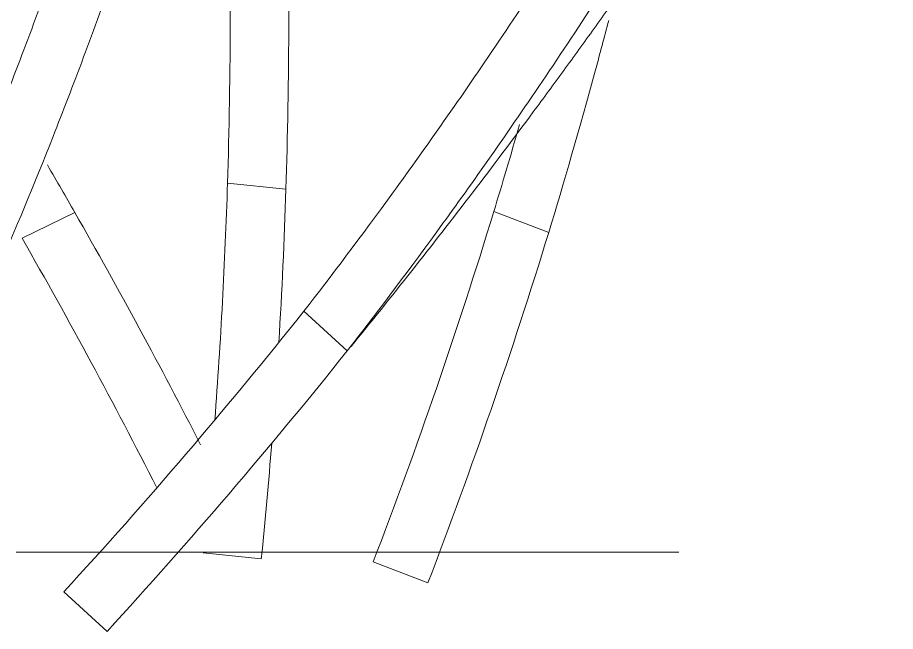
# Model space of a CAD drawing. Header units: millimetres. Extents: x -9018 to 25736, y -24663 to -1750.
# Drawn here: x -6467.46 to -6452.01, y -16193.55 to -16182.75 of the extents above; entities that cross this region are included whole.
import ezdxf

# ---------------------------------------------------------------- set-up
doc = ezdxf.new("R2010")
doc.units = ezdxf.units.MM
doc.layers.add('A-DETL-MBND', color=5, linetype='Continuous', lineweight=9)

# ---------------------------------------------------------------- blocks, each defined once
blk = doc.blocks.new('CRT_Veg_Vaso Hera Caída - Único-3794296-2 PAV')
at = {"layer": 'A-DETL-MBND'}
for p, q in [((-198.827, -1.201), (-198.894, -1.274)), ((-198.737, -1.103), (-197.977, -1.799)), ((-204.382, -1.958), (-203.42, -2.327)), ((-201.451, -2.38), (-200.426, -2.484)), ((-202.202, -6.74), (-202.963, -6.041)), ((-197.242, -8.024), (-198.171, -8.474)), ((-205.542, -8.493), (-206.507, -8.123)), ((-200.857, -8.991), (-201.885, -8.887))]:
    blk.add_line(p, q, dxfattribs=at)
at = {"layer": 'A-DETL-MBND', "flags": 128}
blk.add_lwpolyline([(-208.797, -2.5), (-207.786, -2.5), (-204.84, -2.5), (-204.764, -2.5), (-204.689, -2.5), (-204.615, -2.5), (-204.542, -2.5), (-204.469, -2.5), (-204.397, -2.5), (-204.326, -2.5), (-204.255, -2.5), (-204.186, -2.5), (-204.117, -2.5), (-204.048, -2.5), (-203.981, -2.5), (-203.914, -2.5), (-203.848, -2.5), (-203.782, -2.5), (-203.718, -2.5), (-203.654, -2.5), (-203.59, -2.5), (-203.527, -2.5), (-203.465, -2.5), (-203.404, -2.5), (-203.343, -2.5), (-203.283, -2.5), (-203.223, -2.5), (-203.164, -2.5), (-203.106, -2.5), (-203.047, -2.5), (-202.99, -2.5), (-202.932, -2.5), (-202.875, -2.5), (-202.818, -2.5), (-202.762, -2.5), (-202.706, -2.5), (-202.649, -2.5), (-202.593, -2.5), (-202.537, -2.5), (-202.482, -2.5), (-202.426, -2.5), (-202.37, -2.5), (-202.314, -2.5), (-202.257, -2.5), (-202.201, -2.5), (-202.145, -2.5), (-202.088, -2.5), (-202.031, -2.5), (-201.973, -2.5), (-201.915, -2.5), (-201.857, -2.5), (-201.798, -2.5), (-201.738, -2.5), (-201.678, -2.5), (-201.617, -2.5), (-201.556, -2.5), (-201.494, -2.5), (-201.431, -2.5), (-201.367, -2.5), (-201.302, -2.5), (-201.236, -2.5), (-201.169, -2.5), (-201.101, -2.5), (-201.032, -2.5), (-200.961, -2.5), (-200.89, -2.5), (-200.817, -2.5), (-200.742, -2.5), (-200.666, -2.5), (-200.589, -2.5), (-200.51, -2.5), (-200.429, -2.5), (-200.346, -2.5), (-200.262, -2.5), (-200.175, -2.5), (-200.087, -2.5), (-199.997, -2.5), (-199.904, -2.5), (-199.81, -2.5), (-199.713, -2.5), (-199.613, -2.5), (-199.511, -2.5), (-199.407, -2.5), (-199.3, -2.5), (-199.19, -2.5), (-199.077, -2.5), (-198.962, -2.5), (-198.843, -2.5), (-198.721, -2.5), (-198.596, -2.5), (-198.468, -2.5), (-198.336, -2.5), (-198.2, -2.5), (-198.061, -2.5), (-197.917, -2.5), (-197.77, -2.5), (-197.619, -2.5), (-197.463, -2.5), (-197.303, -2.5), (-197.139, -2.5)], dxfattribs=at)
at = {"layer": 'A-DETL-MBND'}
for points in [[(-202.963, -6.041), (-201.6, -4.334), (-200.192, -2.688), (-198.737, -1.103)], [(-197.977, -1.799), (-199.432, -3.384), (-200.84, -5.031), (-202.202, -6.74)], [(-206.507, -8.123), (-205.864, -6.028), (-205.156, -3.973), (-204.382, -1.958)], [(-203.42, -2.327), (-204.193, -4.341), (-204.901, -6.397), (-205.542, -8.493)], [(-201.635, -4.416), (-201.581, -3.735), (-201.52, -3.056), (-201.451, -2.38)], [(-199.611, -3.631), (-198.865, -5.107), (-198.075, -6.571), (-197.242, -8.024)], [(-198.171, -8.474), (-198.946, -7.122), (-199.683, -5.758), (-200.384, -4.385)], [(-200.633, -4.823), (-200.738, -6.203), (-200.813, -7.593), (-200.857, -8.991)], [(-201.885, -8.887), (-201.856, -7.985), (-201.814, -7.087), (-201.76, -6.192)], [(-205.542, -8.493), (-205.688, -8.973), (-205.839, -9.482), (-205.993, -10.021)], [(-197.689, -9.311), (-197.856, -9.025), (-198.017, -8.746), (-198.171, -8.474)]]:
    blk.add_open_spline(points, degree=3, dxfattribs=at)
for points, knots in [([(-230.744, -80.021), (-230.471, -78.477), (-229.899, -75.348), (-229.11, -71.327), (-228.431, -68.081), (-227.898, -65.637), (-227.334, -63.154), (-226.733, -60.606), (-226.089, -57.993), (-225.175, -54.453), (-223.928, -49.942), (-222.234, -44.37), (-220.34, -38.793), (-218.54, -34.092), (-217.186, -30.856), (-216.498, -29.283), (-216.103, -28.399), (-215.806, -27.745), (-215.507, -27.094), (-215.102, -26.225), (-214.377, -24.706), (-213.314, -22.571), (-212.031, -20.135), (-210.8, -17.913), (-209.634, -15.897), (-208.498, -14.023), (-207.414, -12.311), (-206.386, -10.759), (-205.424, -9.365), (-204.228, -7.695), (-203.438, -6.652), (-202.963, -6.041)], [0, 0, 0, 0, 0.0625, 0.125, 0.15625, 0.1875, 0.21875, 0.25, 0.28125, 0.3125, 0.375, 0.4375, 0.5, 0.5625, 0.59375, 0.609375, 0.617188, 0.625, 0.632812, 0.640625, 0.65625, 0.6875, 0.71875, 0.75, 0.78125, 0.8125, 0.84375, 0.875, 0.90625, 0.9375, 1, 1, 1, 1]), ([(-203.03, -6.115), (-203.74, -6.989), (-204.809, -8.342), (-206.058, -10.001), (-206.771, -10.971), (-207.308, -11.714), (-207.837, -12.459), (-208.529, -13.449), (-209.729, -15.211), (-211.142, -17.393), (-212.746, -20.058), (-213.999, -22.252), (-215.033, -24.164), (-215.73, -25.505), (-216.117, -26.266), (-216.496, -27.019), (-216.959, -27.958), (-217.685, -29.475), (-218.565, -31.389), (-219.581, -33.728), (-220.562, -36.105), (-221.523, -38.561), (-222.456, -41.085), (-223.34, -43.622), (-224.154, -46.112), (-224.901, -48.546), (-225.83, -51.77), (-226.855, -55.703), (-227.706, -59.477), (-228.297, -62.394), (-228.565, -63.82), (-228.693, -64.52)], [0, 0, 0, 0, 0.0555556, 0.0833333, 0.0972222, 0.1111111, 0.125, 0.1388889, 0.1666667, 0.2222222, 0.25, 0.2777778, 0.3055556, 0.3194444, 0.3263889, 0.3333333, 0.3472222, 0.3611111, 0.3888889, 0.4166667, 0.4444444, 0.4722222, 0.5, 0.5277778, 0.5555556, 0.5833333, 0.6111111, 0.6666667, 0.7222222, 0.75, 0.7777778, 0.7777778, 0.7777778, 0.7777778]), ([(-202.202, -6.74), (-202.676, -7.351), (-203.465, -8.395), (-204.66, -10.068), (-205.621, -11.465), (-206.648, -13.021), (-207.733, -14.74), (-208.867, -16.621), (-210.031, -18.643), (-211.257, -20.869), (-212.535, -23.31), (-213.594, -25.449), (-214.314, -26.97), (-214.718, -27.842), (-215.015, -28.493), (-215.31, -29.149), (-215.703, -30.035), (-216.387, -31.611), (-217.734, -34.854), (-219.523, -39.566), (-221.401, -45.153), (-223.079, -50.735), (-224.315, -55.254), (-225.219, -58.8), (-225.856, -61.418), (-226.45, -63.97), (-227.008, -66.459), (-227.535, -68.907), (-228.205, -72.159), (-228.985, -76.188), (-229.548, -79.324), (-229.818, -80.87)], [0, 0, 0, 0, 0.0625, 0.09375, 0.125, 0.15625, 0.1875, 0.21875, 0.25, 0.28125, 0.3125, 0.34375, 0.359375, 0.367188, 0.375, 0.382812, 0.390625, 0.40625, 0.4375, 0.5, 0.5625, 0.625, 0.6875, 0.71875, 0.75, 0.78125, 0.8125, 0.84375, 0.875, 0.9375, 1, 1, 1, 1]), ([(-205.415, -85.935), (-205.521, -84.352), (-205.72, -81.142), (-205.926, -77.009), (-206.053, -73.666), (-206.128, -71.145), (-206.184, -68.579), (-206.222, -65.944), (-206.235, -63.238), (-206.213, -59.562), (-206.109, -54.865), (-205.841, -49.04), (-205.384, -43.169), (-204.803, -38.171), (-204.293, -34.707), (-204.017, -33.017), (-203.854, -32.064), (-203.73, -31.359), (-203.602, -30.657), (-203.425, -29.717), (-203.101, -28.072), (-202.602, -25.748), (-201.967, -23.082), (-201.334, -20.642), (-200.715, -18.426), (-200.094, -16.358), (-199.484, -14.463), (-198.89, -12.74), (-198.321, -11.185), (-197.602, -9.321), (-197.116, -8.154), (-196.822, -7.473)], [0, 0, 0, 0, 0.0625, 0.125, 0.15625, 0.1875, 0.21875, 0.25, 0.28125, 0.3125, 0.375, 0.4375, 0.5, 0.5625, 0.59375, 0.609375, 0.617188, 0.625, 0.632812, 0.640625, 0.65625, 0.6875, 0.71875, 0.75, 0.78125, 0.8125, 0.84375, 0.875, 0.90625, 0.9375, 1, 1, 1, 1]), ([(-195.912, -7.962), (-196.205, -8.643), (-196.69, -9.811), (-197.407, -11.677), (-197.975, -13.235), (-198.567, -14.962), (-199.175, -16.863), (-199.793, -18.937), (-200.408, -21.159), (-201.036, -23.603), (-201.664, -26.271), (-202.158, -28.597), (-202.478, -30.245), (-202.652, -31.186), (-202.778, -31.889), (-202.901, -32.595), (-203.061, -33.549), (-203.333, -35.242), (-203.834, -38.711), (-204.401, -43.716), (-204.84, -49.593), (-205.091, -55.424), (-205.182, -60.126), (-205.193, -63.805), (-205.172, -66.514), (-205.127, -69.152), (-205.063, -71.721), (-204.981, -74.245), (-204.844, -77.592), (-204.626, -81.731), (-204.418, -84.945), (-204.308, -86.53)], [0, 0, 0, 0, 0.0625, 0.09375, 0.125, 0.15625, 0.1875, 0.21875, 0.25, 0.28125, 0.3125, 0.34375, 0.359375, 0.367188, 0.375, 0.382812, 0.390625, 0.40625, 0.4375, 0.5, 0.5625, 0.625, 0.6875, 0.71875, 0.75, 0.78125, 0.8125, 0.84375, 0.875, 0.9375, 1, 1, 1, 1]), ([(-207.563, -11.856), (-207.485, -11.559), (-207.121, -10.193), (-206.769, -8.983), (-206.507, -8.123)], [0.92067651, 0.92067651, 0.92067651, 0.92067651, 0.9375, 1, 1, 1, 1]), ([(-170.027, -8.14), (-171.976, -8.665), (-174.747, -9.545), (-177.712, -10.734), (-179.33, -11.459), (-180.505, -12.029), (-181.645, -12.611), (-183.118, -13.391), (-185.567, -14.819), (-188.041, -16.736), (-190.151, -19.314), (-191.567, -21.508), (-192.611, -23.453), (-193.274, -24.826), (-193.633, -25.607), (-193.981, -26.38), (-194.379, -27.351), (-194.936, -28.937), (-195.516, -30.96), (-196.109, -33.441), (-196.693, -35.943), (-197.334, -38.49), (-197.948, -41.094), (-198.482, -43.713), (-198.853, -46.307), (-199.056, -48.872), (-199.173, -52.287), (-198.99, -56.507), (-198.25, -60.675), (-197.404, -63.954), (-196.693, -66.372), (-195.897, -68.725), (-194.989, -71.025), (-193.995, -73.298), (-192.577, -76.336), (-190.627, -80.139), (-188.854, -83.143), (-187.916, -84.639)], [0, 0, 0, 0, 0.055556, 0.083333, 0.097222, 0.111111, 0.125, 0.138889, 0.166667, 0.222222, 0.25, 0.277778, 0.305556, 0.319444, 0.326389, 0.333333, 0.347222, 0.361111, 0.388889, 0.416667, 0.444444, 0.472222, 0.5, 0.527778, 0.555556, 0.583333, 0.611111, 0.666667, 0.722222, 0.75, 0.777778, 0.805556, 0.833333, 0.861111, 0.888889, 0.944444, 1, 1, 1, 1]), ([(-201.68, -19.165), (-201.72, -18.599), (-201.798, -17.327), (-201.88, -15.463), (-201.926, -13.6), (-201.943, -11.305), (-201.914, -9.799), (-201.885, -8.887)], [0.8198071, 0.8198071, 0.8198071, 0.8198071, 0.84375, 0.875, 0.90625, 0.9375, 1, 1, 1, 1]), ([(-200.857, -8.991), (-200.886, -9.903), (-200.913, -11.41), (-200.894, -13.707), (-200.851, -15.353), (-200.805, -16.45), (-200.783, -16.894)], [0, 0, 0, 0, 0.0625, 0.09375, 0.125, 0.1452808, 0.1452808, 0.1452808, 0.1452808])]:
    blk.add_open_spline(points, degree=3, knots=knots, dxfattribs=at)

msp = doc.modelspace()

# ---------------------------------------------------------------- block references
at = {"layer": 'A-DETL-MBND', "rotation": 180}
msp.add_blockref('CRT_Veg_Vaso Hera Caída - Único-3794296-2 PAV', (-6664.62, -16194.651), dxfattribs=at)

doc.saveas('drawing.dxf')
